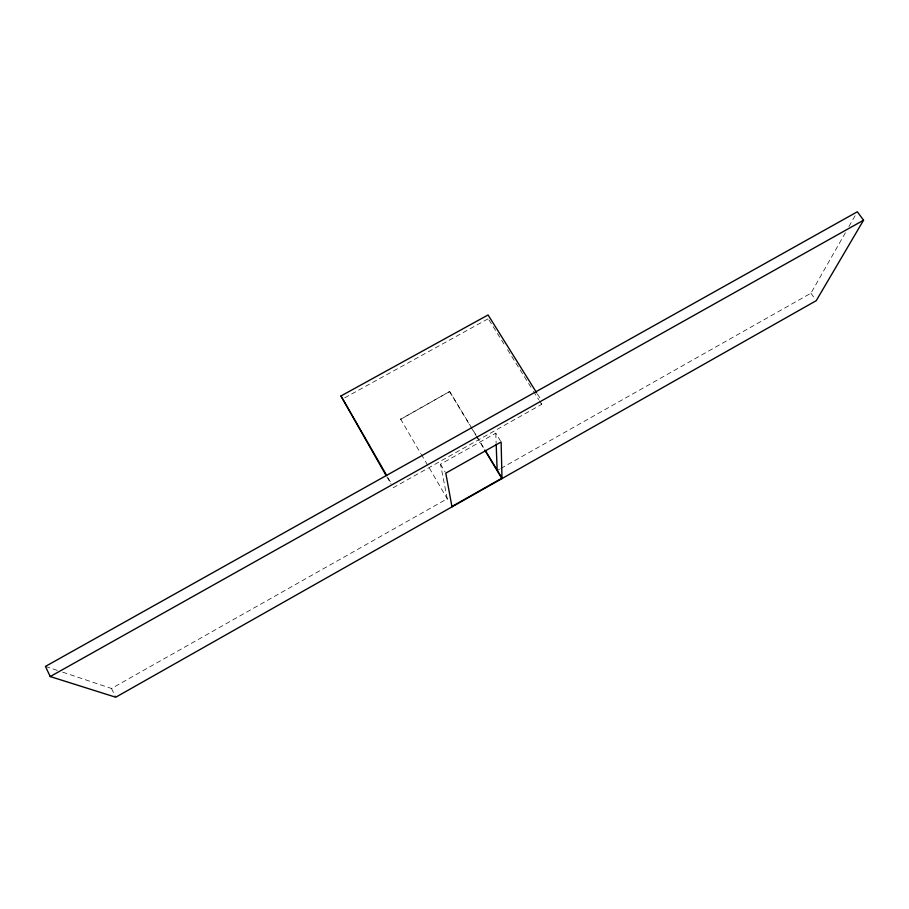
<?xml version="1.0" encoding="UTF-8"?>
<svg xmlns="http://www.w3.org/2000/svg" width="909" height="909" viewBox="0 0 909 909"><rect width="100%" height="100%" fill="white"/><g stroke="black" fill="none" stroke-linecap="round" stroke-linejoin="round"><path stroke-width="0.68" stroke-dasharray="4.54 3.41" d="M393.154 487.758L541.65 404.391L541.889 401.187M500.848 468.453L810.942 293.209L845.381 232.749M848.904 226.58L855.926 214.24M62.63 672.149L111.512 688.477L447.228 498.757L440.524 464.215L495.78 433.184L500.461 440.888M497.143 470.544L499.609 469.158M449.716 391.495L400.63 419.299L449.716 391.495L475.975 435.059M344.704 397.824L488.235 318.741M45.45 666.411L57.347 670.388M810.942 293.209L814.725 298.538M537.412 393.995L541.15 399.983M488.985 319.934L504.563 344.92M507.529 349.67L532.742 390.12M533.492 391.313L538.685 399.63M539.423 400.824L541.65 404.391M476.702 436.263L483.997 448.364M449.785 391.984L470.192 425.821M470.919 427.037L476.021 435.491M476.748 436.706L484.031 448.796M440.524 464.215L445.126 472.021M400.505 418.844L420.708 453.523M421.322 454.33L448.591 501.075M388.029 477.827L390.847 482.713M386.791 476.691L391.04 484.065M111.512 688.477L115.738 697.226M495.78 433.184L496.132 442.763"/><path stroke-width="1.36" d="M863.55 220.205L816.237 300.674L115.738 697.226L50.222 676.557L45.45 666.411L857.335 211.774L863.55 220.205L50.222 676.557M451.932 506.506L501.973 478.179L485.463 450.784M386.086 475.452L340.955 395.972L488.076 314.957L536.662 392.802M484.758 450L501.984 478.577L501.132 441.979L445.785 473.134L451.989 506.87M340.955 395.972L386.632 475.384M496.178 444.137L497.143 470.544"/></g></svg>
